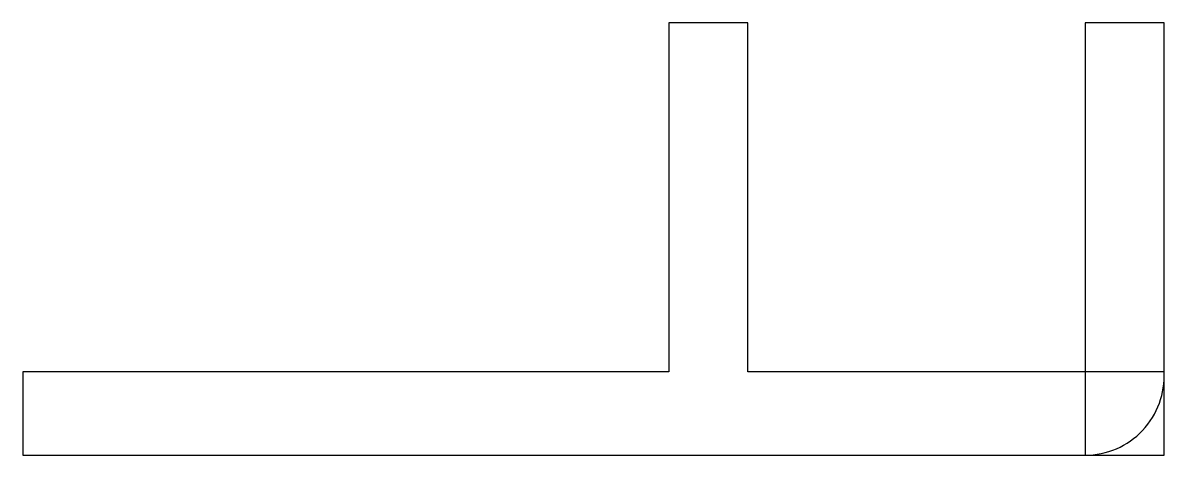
# Model space of a CAD drawing. Header units: millimetres. Extents: x 0 to 95.8, y -72.5 to -36.3.
import ezdxf

# ---------------------------------------------------------------- set-up
doc = ezdxf.new("R2010")
doc.units = ezdxf.units.MM
doc.layers.get('0').update_dxf_attribs({"linetype": 'CONTINUOUS'})

msp = doc.modelspace()

# ---------------------------------------------------------------- linework, layer by layer
for p, q in [((54.22, -36.25), (54.22, -65.5)), ((60.84, -36.25), (54.22, -36.25)), ((60.84, -65.5), (60.84, -36.25)), ((95.78, -36.25), (89.16, -36.25)), ((89.16, -36.25), (89.16, -65.5)), ((95.78, -72.5), (95.78, -36.25)), ((54.22, -65.5), (0, -65.5)), ((0, -65.5), (0, -72.5)), ((89.16, -65.5), (60.84, -65.5)), ((0, -72.5), (95.78, -72.5))]:
    msp.add_line(p, q)
msp.add_lwpolyline([(89.16, -65.5), (89.16, -72.5, 0.430637), (95.78, -65.5)], format="xyb", close=True)

doc.saveas('drawing.dxf')
